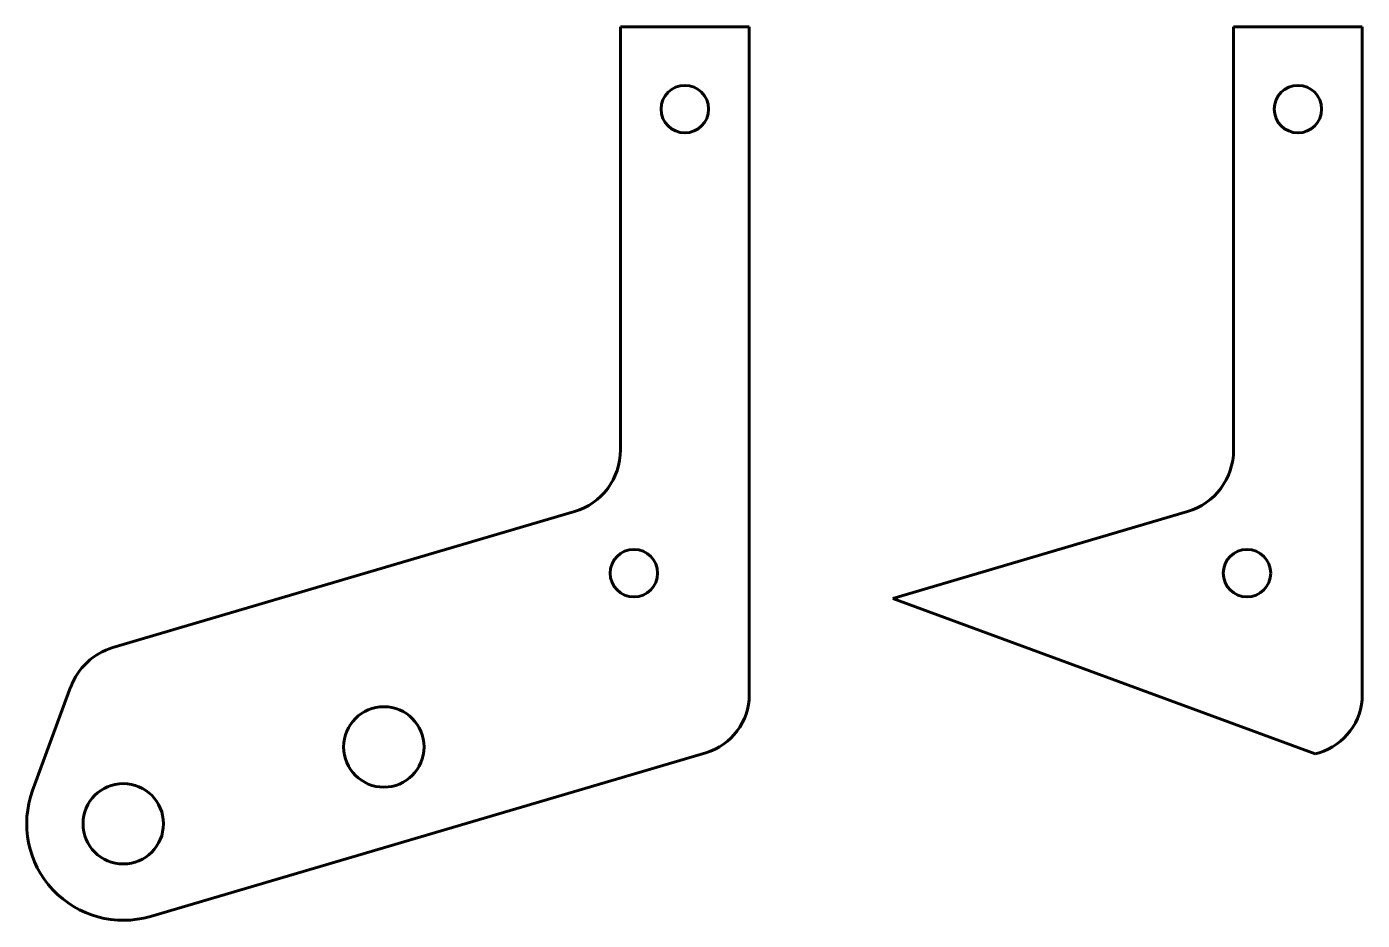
# Model space of a CAD drawing. Header units: millimetres. Extents: x 12.2 to 95.2, y 15.4 to 70.9.
import ezdxf

# ---------------------------------------------------------------- set-up
doc = ezdxf.new("R2010")
doc.units = ezdxf.units.MM
doc.linetypes.add('K5LT_BASIC', pattern=[0])

msp = doc.modelspace()

# ---------------------------------------------------------------- linework, layer by layer
at = {"color": 150, "linetype": 'K5LT_BASIC', "lineweight": 60, "true_color": 0x0080ff}
for p, q in [((57.15, 70.908), (49.15, 70.908)), ((49.15, 70.908), (49.15, 44.604)), ((57.15, 29.384), (57.15, 70.908)), ((95.25, 70.908), (87.25, 70.908)), ((87.25, 70.908), (87.25, 44.604)), ((95.25, 29.384), (95.25, 70.908)), ((46.281, 40.767), (17.602, 32.315)), ((84.381, 40.767), (66.074, 35.371)), ((66.074, 35.371), (92.312, 25.714)), ((14.979, 29.859), (12.617, 23.442)), ((19.944, 15.614), (54.46, 25.787)), ((92.312, 25.714), (92.56, 25.787))]:
    msp.add_line(p, q, dxfattribs=at)
for centre, radius in [((53.15, 65.787), 1.475), ((91.25, 65.787), 1.475), ((49.982, 36.944), 1.475), ((88.082, 36.944), 1.475), ((34.445, 26.143), 2.5), ((18.247, 21.369), 2.5)]:
    msp.add_circle(centre, radius, dxfattribs=at)
for centre, radius, start, end in [((45.15, 44.604), 4, 286.42196, 0), ((83.25, 44.604), 4, 286.42196, 0), ((18.733, 28.478), 4, 106.42196, 159.79259), ((53.4, 29.384), 3.75, 286.42196, 0), ((91.5, 29.384), 3.75, 286.42196, 0), ((18.247, 21.369), 6, 159.79259, 286.42196)]:
    msp.add_arc(centre, radius, start, end, dxfattribs=at)

doc.saveas('drawing.dxf')
